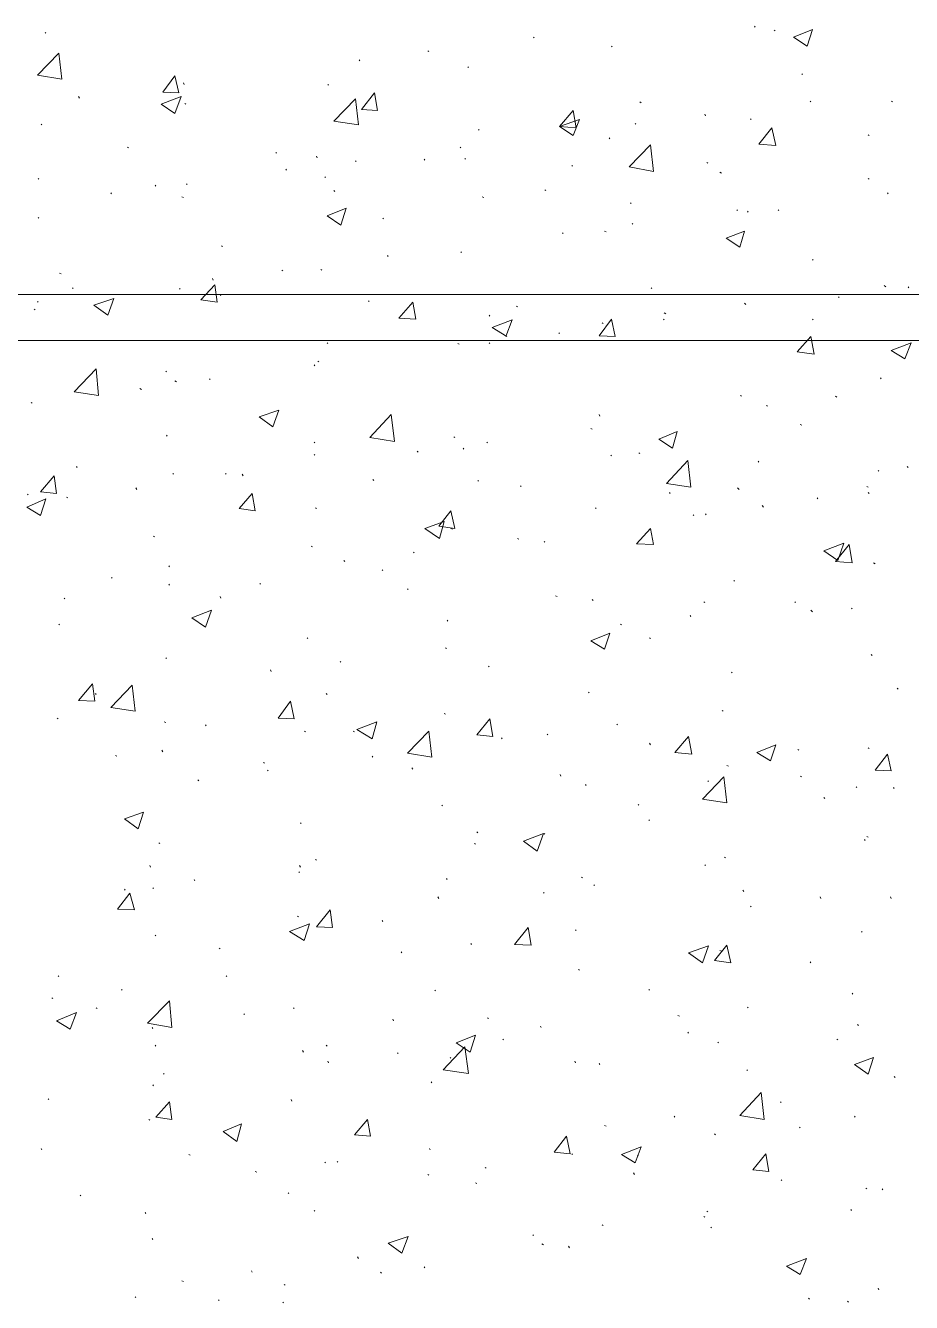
# Model space of a CAD drawing. Header units: millimetres. Extents: x 2928 to 3112, y 1220 to 1280.
# Drawn here: x 2976.909 to 2978.841, y 1245.648 to 1248.432 of the extents above; entities that cross this region are included whole.
import ezdxf

# ---------------------------------------------------------------- set-up
doc = ezdxf.new("R2010")
doc.units = ezdxf.units.MM

msp = doc.modelspace()

# ---------------------------------------------------------------- linework, layer by layer
at = {"color": 253, "linetype": 'Continuous', "lineweight": 5, "true_color": 0x9a9a9a}
for points in [[(2961.3116, 1241.9003), (2980.43854, 1241.9003), (2980.43854, 1247.74538), (2972.27343, 1247.74538), (2972.27343, 1256.61384), (2980.43854, 1256.61384), (2980.43854, 1261.45224), (2961.3116, 1261.45224), (2961.3116, 1249.1904)], [(2980.53854, 1247.84538), (2972.37343, 1247.84538), (2972.37343, 1256.51384), (2980.53854, 1256.51384)]]:
    msp.add_lwpolyline(points, dxfattribs=at)
at = {"color": 92, "linetype": 'Continuous', "lineweight": 13, "true_color": 0x00b800}
for points in [[(2976.95349, 1248.41539), (2976.95183, 1248.41706), (2976.95183, 1248.41706)], [(2978.50018, 1248.42872), (2978.49852, 1248.43039), (2978.49852, 1248.43039)], [(2978.54352, 1248.42039), (2978.54185, 1248.42206), (2978.54185, 1248.42206)], [(2978.58352, 1248.40706), (2978.62518, 1248.42372), (2978.62518, 1248.42372)], [(2978.61352, 1248.38706), (2978.62518, 1248.42372), (2978.62518, 1248.42372)], [(2978.01851, 1248.40539), (2978.01684, 1248.40706), (2978.01684, 1248.40706)], [(2978.18851, 1248.38539), (2978.18684, 1248.38706), (2978.18684, 1248.38706)], [(2978.58352, 1248.40706), (2978.61352, 1248.38706), (2978.61352, 1248.38706)], [(2976.93516, 1248.32372), (2976.98183, 1248.37206), (2976.98183, 1248.37206)], [(2976.98849, 1248.31539), (2976.98183, 1248.37206), (2976.98183, 1248.37206)], [(2977.6385, 1248.35539), (2977.63684, 1248.35706), (2977.63684, 1248.35706)], [(2977.7885, 1248.37539), (2977.78684, 1248.37706), (2977.78684, 1248.37706)], [(2977.87517, 1248.34039), (2977.87351, 1248.34206), (2977.87351, 1248.34206)], [(2978.60352, 1248.32539), (2978.60185, 1248.32706), (2978.60185, 1248.32706)], [(2976.93516, 1248.32372), (2976.98849, 1248.31539), (2976.98849, 1248.31539)], [(2977.2085, 1248.28705), (2977.23516, 1248.32206), (2977.23516, 1248.32206)], [(2977.2435, 1248.28539), (2977.23516, 1248.32206), (2977.23516, 1248.32206)], [(2977.25516, 1248.30372), (2977.2535, 1248.30706), (2977.2535, 1248.30706)], [(2977.57017, 1248.30206), (2977.5685, 1248.30372), (2977.5685, 1248.30372)], [(2977.02683, 1248.27372), (2977.02516, 1248.27705), (2977.02516, 1248.27705)], [(2977.20516, 1248.26039), (2977.2485, 1248.27705), (2977.2485, 1248.27705)], [(2977.2085, 1248.28705), (2977.2435, 1248.28539), (2977.2435, 1248.28539)], [(2977.23516, 1248.24039), (2977.2485, 1248.27705), (2977.2485, 1248.27705)], [(2977.58184, 1248.22372), (2977.6285, 1248.27205), (2977.6285, 1248.27205)], [(2977.63517, 1248.21539), (2977.6285, 1248.27205), (2977.6285, 1248.27205)], [(2977.64184, 1248.24872), (2977.67017, 1248.28539), (2977.67017, 1248.28539)], [(2977.67684, 1248.24705), (2977.67017, 1248.28539), (2977.67017, 1248.28539)], [(2977.20516, 1248.26039), (2977.23516, 1248.24039), (2977.23516, 1248.24039)], [(2977.2585, 1248.26039), (2977.25683, 1248.26205), (2977.25683, 1248.26205)], [(2977.64184, 1248.24872), (2977.67684, 1248.24705), (2977.67684, 1248.24705)], [(2978.07351, 1248.21205), (2978.10351, 1248.24705), (2978.10351, 1248.24705)], [(2978.11018, 1248.20872), (2978.10351, 1248.24705), (2978.10351, 1248.24705)], [(2978.25184, 1248.26372), (2978.24851, 1248.26539), (2978.24851, 1248.26539)], [(2978.62185, 1248.26539), (2978.62018, 1248.26705), (2978.62018, 1248.26705)], [(2978.80019, 1248.26539), (2978.79685, 1248.26705), (2978.79685, 1248.26705)], [(2976.94516, 1248.21539), (2976.94349, 1248.21705), (2976.94349, 1248.21705)], [(2977.58184, 1248.22372), (2977.63517, 1248.21539), (2977.63517, 1248.21539)], [(2978.07351, 1248.21205), (2978.11684, 1248.22705), (2978.11684, 1248.22705)], [(2978.10351, 1248.19205), (2978.11684, 1248.22705), (2978.11684, 1248.22705)], [(2978.24018, 1248.21705), (2978.23851, 1248.21872), (2978.23851, 1248.21872)], [(2978.39185, 1248.23539), (2978.39018, 1248.23872), (2978.39018, 1248.23872)], [(2978.49185, 1248.22705), (2978.49018, 1248.22872), (2978.49018, 1248.22872)], [(2977.89851, 1248.20372), (2977.89684, 1248.20539), (2977.89684, 1248.20539)], [(2978.07351, 1248.21205), (2978.11018, 1248.20872), (2978.11018, 1248.20872)], [(2978.07351, 1248.21205), (2978.10351, 1248.19205), (2978.10351, 1248.19205)], [(2978.50852, 1248.17372), (2978.53685, 1248.20872), (2978.53685, 1248.20872)], [(2978.54518, 1248.17039), (2978.53685, 1248.20872), (2978.53685, 1248.20872)], [(2978.74852, 1248.19205), (2978.74685, 1248.19372), (2978.74685, 1248.19372)], [(2977.1335, 1248.16539), (2977.13183, 1248.16705), (2977.13183, 1248.16705)], [(2977.85851, 1248.16539), (2977.85684, 1248.16705), (2977.85684, 1248.16705)], [(2978.18351, 1248.18539), (2978.18184, 1248.18705), (2978.18184, 1248.18705)], [(2978.22518, 1248.12372), (2978.27185, 1248.17205), (2978.27185, 1248.17205)], [(2978.27851, 1248.11372), (2978.27185, 1248.17205), (2978.27185, 1248.17205)], [(2978.50852, 1248.17372), (2978.54518, 1248.17039), (2978.54518, 1248.17039)], [(2977.45683, 1248.15372), (2977.45517, 1248.15539), (2977.45517, 1248.15539)], [(2977.54517, 1248.14372), (2977.5435, 1248.14705), (2977.5435, 1248.14705)], [(2977.63017, 1248.13539), (2977.6285, 1248.13705), (2977.6285, 1248.13705)], [(2977.78017, 1248.13872), (2977.7785, 1248.14039), (2977.7785, 1248.14039)], [(2977.86851, 1248.14039), (2977.86684, 1248.14205), (2977.86684, 1248.14205)], [(2978.39685, 1248.13205), (2978.39518, 1248.13372), (2978.39518, 1248.13372)], [(2977.4785, 1248.11705), (2977.47683, 1248.11872), (2977.47683, 1248.11872)], [(2978.10184, 1248.12539), (2978.10018, 1248.12705), (2978.10018, 1248.12705)], [(2978.22518, 1248.12372), (2978.27851, 1248.11372), (2978.27851, 1248.11372)], [(2978.42685, 1248.11039), (2978.42351, 1248.11205), (2978.42351, 1248.11205)], [(2976.93849, 1248.09705), (2976.93683, 1248.09872), (2976.93683, 1248.09872)], [(2977.1935, 1248.08205), (2977.19183, 1248.08372), (2977.19183, 1248.08372)], [(2977.26183, 1248.08539), (2977.26016, 1248.08705), (2977.26016, 1248.08705)], [(2977.5635, 1248.10039), (2977.56184, 1248.10205), (2977.56184, 1248.10205)], [(2978.74852, 1248.09705), (2978.74685, 1248.09872), (2978.74685, 1248.09872)], [(2977.09683, 1248.06539), (2977.09516, 1248.06705), (2977.09516, 1248.06705)], [(2977.2535, 1248.05705), (2977.25016, 1248.05872), (2977.25016, 1248.05872)], [(2977.5835, 1248.07039), (2977.58184, 1248.07205), (2977.58184, 1248.07205)], [(2977.90851, 1248.05705), (2977.90517, 1248.05872), (2977.90517, 1248.05872)], [(2978.04351, 1248.07205), (2978.04184, 1248.07372), (2978.04184, 1248.07372)], [(2978.79019, 1248.06539), (2978.78852, 1248.06705), (2978.78852, 1248.06705)], [(2977.56684, 1248.01705), (2977.6085, 1248.03372), (2977.6085, 1248.03372)], [(2977.59684, 1247.99705), (2977.6085, 1248.03372), (2977.6085, 1248.03372)], [(2978.23018, 1248.04372), (2978.22851, 1248.04538), (2978.22851, 1248.04538)], [(2978.46185, 1248.02872), (2978.46018, 1248.03038), (2978.46018, 1248.03038)], [(2978.48518, 1248.02538), (2978.48351, 1248.02705), (2978.48351, 1248.02705)], [(2978.55185, 1248.02872), (2978.55018, 1248.03038), (2978.55018, 1248.03038)], [(2976.93849, 1248.01205), (2976.93683, 1248.01372), (2976.93683, 1248.01372)], [(2977.56684, 1248.01705), (2977.59684, 1247.99705), (2977.59684, 1247.99705)], [(2977.69017, 1248.01038), (2977.6885, 1248.01205), (2977.6885, 1248.01205)], [(2978.23351, 1247.99872), (2978.23184, 1248.00038), (2978.23184, 1248.00038)], [(2978.08184, 1247.97872), (2978.08018, 1247.98038), (2978.08018, 1247.98038)], [(2978.17518, 1247.98205), (2978.17184, 1247.98372), (2978.17184, 1247.98372)], [(2978.43685, 1247.96872), (2978.47685, 1247.98372), (2978.47685, 1247.98372)], [(2978.43685, 1247.96872), (2978.46685, 1247.94872), (2978.46685, 1247.94872)], [(2978.46685, 1247.94872), (2978.47685, 1247.98372), (2978.47685, 1247.98372)], [(2977.3385, 1247.95038), (2977.33683, 1247.95205), (2977.33683, 1247.95205)], [(2977.86017, 1247.93705), (2977.85851, 1247.93872), (2977.85851, 1247.93872)], [(2977.70017, 1247.92872), (2977.6985, 1247.93038), (2977.6985, 1247.93038)], [(2978.62685, 1247.92038), (2978.62518, 1247.92205), (2978.62518, 1247.92205)], [(2976.98683, 1247.89038), (2976.98349, 1247.89205), (2976.98349, 1247.89205)], [(2977.47017, 1247.89705), (2977.4685, 1247.89872), (2977.4685, 1247.89872)], [(2977.55517, 1247.89872), (2977.5535, 1247.90038), (2977.5535, 1247.90038)], [(2977.01349, 1247.85872), (2977.01183, 1247.86038), (2977.01183, 1247.86038)], [(2977.24683, 1247.85705), (2977.24516, 1247.85872), (2977.24516, 1247.85872)], [(2977.29183, 1247.83372), (2977.32183, 1247.86705), (2977.32183, 1247.86705)], [(2977.3185, 1247.87705), (2977.31683, 1247.88038), (2977.31683, 1247.88038)], [(2977.32683, 1247.82871), (2977.32183, 1247.86705), (2977.32183, 1247.86705)], [(2978.27518, 1247.85872), (2978.27351, 1247.86038), (2978.27351, 1247.86038)], [(2978.78519, 1247.86205), (2978.78185, 1247.86538), (2978.78185, 1247.86538)], [(2978.83519, 1247.86038), (2978.83352, 1247.86205), (2978.83352, 1247.86205)], [(2976.93683, 1247.82871), (2976.93516, 1247.83038), (2976.93516, 1247.83038)], [(2977.05849, 1247.82205), (2977.10183, 1247.83705), (2977.10183, 1247.83705)], [(2977.08849, 1247.80038), (2977.10183, 1247.83705), (2977.10183, 1247.83705)], [(2977.29183, 1247.83372), (2977.32683, 1247.82871), (2977.32683, 1247.82871)], [(2977.33517, 1247.84372), (2977.3335, 1247.84538), (2977.3335, 1247.84538)], [(2977.6585, 1247.83038), (2977.65684, 1247.83205), (2977.65684, 1247.83205)], [(2977.7235, 1247.79371), (2977.7535, 1247.82871), (2977.7535, 1247.82871)], [(2977.76017, 1247.79205), (2977.7535, 1247.82871), (2977.7535, 1247.82871)], [(2978.48018, 1247.82371), (2978.47685, 1247.82705), (2978.47685, 1247.82705)], [(2978.68352, 1247.83872), (2978.68185, 1247.84038), (2978.68185, 1247.84038)], [(2976.93016, 1247.81205), (2976.92849, 1247.81371), (2976.92849, 1247.81371)], [(2977.05849, 1247.82205), (2977.08849, 1247.80038), (2977.08849, 1247.80038)], [(2977.92184, 1247.79871), (2977.92017, 1247.80038), (2977.92017, 1247.80038)], [(2977.98184, 1247.81871), (2977.98017, 1247.82038), (2977.98017, 1247.82038)], [(2978.30518, 1247.80371), (2978.30185, 1247.80538), (2978.30185, 1247.80538)], [(2977.7235, 1247.79371), (2977.76017, 1247.79205), (2977.76017, 1247.79205)], [(2977.92684, 1247.77371), (2977.97017, 1247.79038), (2977.97017, 1247.79038)], [(2977.92684, 1247.77371), (2977.95851, 1247.75371), (2977.95851, 1247.75371)], [(2977.95684, 1247.75371), (2977.97017, 1247.79038), (2977.97017, 1247.79038)], [(2978.16018, 1247.75538), (2978.18684, 1247.79205), (2978.18684, 1247.79205)], [(2978.16851, 1247.78205), (2978.16684, 1247.78371), (2978.16684, 1247.78371)], [(2978.19518, 1247.75371), (2978.18684, 1247.79205), (2978.18684, 1247.79205)], [(2978.30185, 1247.79038), (2978.30018, 1247.79205), (2978.30018, 1247.79205)], [(2978.62685, 1247.79038), (2978.62518, 1247.79205), (2978.62518, 1247.79205)], [(2978.07351, 1247.76038), (2978.07184, 1247.76205), (2978.07184, 1247.76205)], [(2978.16018, 1247.75538), (2978.19518, 1247.75371), (2978.19518, 1247.75371)], [(2978.59185, 1247.72038), (2978.62185, 1247.75371), (2978.62185, 1247.75371)], [(2978.62852, 1247.71538), (2978.62185, 1247.75371), (2978.62185, 1247.75371)], [(2977.5685, 1247.73871), (2977.56684, 1247.74038), (2977.56684, 1247.74038)], [(2977.85517, 1247.73705), (2977.85184, 1247.73871), (2977.85184, 1247.73871)], [(2977.92184, 1247.73871), (2977.92017, 1247.74038), (2977.92017, 1247.74038)], [(2978.59185, 1247.72038), (2978.62852, 1247.71538), (2978.62852, 1247.71538)], [(2978.79685, 1247.72371), (2978.84019, 1247.74038), (2978.84019, 1247.74038)], [(2978.79685, 1247.72371), (2978.82685, 1247.70538), (2978.82685, 1247.70538)], [(2978.82685, 1247.70538), (2978.84019, 1247.74038), (2978.84019, 1247.74038)], [(2977.54017, 1247.69038), (2977.5385, 1247.69205), (2977.5385, 1247.69205)], [(2977.5485, 1247.69871), (2977.54683, 1247.70038), (2977.54683, 1247.70038)], [(2977.01516, 1247.63371), (2977.06349, 1247.68371), (2977.06349, 1247.68371)], [(2977.06849, 1247.62538), (2977.06349, 1247.68371), (2977.06349, 1247.68371)], [(2977.21683, 1247.67705), (2977.21516, 1247.67871), (2977.21516, 1247.67871)], [(2977.31183, 1247.66038), (2977.31016, 1247.66205), (2977.31016, 1247.66205)], [(2978.77519, 1247.66205), (2978.77352, 1247.66371), (2978.77352, 1247.66371)], [(2977.01516, 1247.63371), (2977.06849, 1247.62538), (2977.06849, 1247.62538)], [(2977.16183, 1247.63871), (2977.1585, 1247.64038), (2977.1585, 1247.64038)], [(2977.2385, 1247.65538), (2977.23516, 1247.65705), (2977.23516, 1247.65705)], [(2976.92349, 1247.60871), (2976.92183, 1247.61038), (2976.92183, 1247.61038)], [(2978.47018, 1247.62371), (2978.46851, 1247.62538), (2978.46851, 1247.62538)], [(2978.52685, 1247.60205), (2978.52518, 1247.60371), (2978.52518, 1247.60371)], [(2978.67852, 1247.62205), (2978.67518, 1247.62371), (2978.67518, 1247.62371)], [(2977.4185, 1247.57871), (2977.46183, 1247.59371), (2977.46183, 1247.59371)], [(2977.4185, 1247.57871), (2977.4485, 1247.55704), (2977.4485, 1247.55704)], [(2977.4485, 1247.55704), (2977.46183, 1247.59371), (2977.46183, 1247.59371)], [(2977.66017, 1247.53371), (2977.70684, 1247.58371), (2977.70684, 1247.58371)], [(2977.7135, 1247.52538), (2977.70684, 1247.58371), (2977.70684, 1247.58371)], [(2978.16184, 1247.58038), (2978.16018, 1247.58371), (2978.16018, 1247.58371)], [(2978.14518, 1247.55204), (2978.14184, 1247.55371), (2978.14184, 1247.55371)], [(2978.60185, 1247.56038), (2978.59852, 1247.56204), (2978.59852, 1247.56204)], [(2977.2185, 1247.53704), (2977.21683, 1247.53871), (2977.21683, 1247.53871)], [(2977.54017, 1247.52204), (2977.5385, 1247.52371), (2977.5385, 1247.52371)], [(2977.66017, 1247.53371), (2977.7135, 1247.52538), (2977.7135, 1247.52538)], [(2977.84517, 1247.53371), (2977.84351, 1247.53538), (2977.84351, 1247.53538)], [(2977.91684, 1247.52204), (2977.91517, 1247.52371), (2977.91517, 1247.52371)], [(2978.29018, 1247.53038), (2978.33018, 1247.54704), (2978.33018, 1247.54704)], [(2978.29018, 1247.53038), (2978.32018, 1247.51038), (2978.32018, 1247.51038)], [(2978.32018, 1247.51038), (2978.33018, 1247.54704), (2978.33018, 1247.54704)], [(2977.54017, 1247.49538), (2977.5385, 1247.49704), (2977.5385, 1247.49704)], [(2977.76517, 1247.50204), (2977.7635, 1247.50371), (2977.7635, 1247.50371)], [(2977.86517, 1247.50871), (2977.86351, 1247.51038), (2977.86351, 1247.51038)], [(2978.18684, 1247.49371), (2978.18518, 1247.49538), (2978.18518, 1247.49538)], [(2978.24851, 1247.49871), (2978.24684, 1247.50038), (2978.24684, 1247.50038)], [(2977.02183, 1247.46871), (2977.02016, 1247.47038), (2977.02016, 1247.47038)], [(2978.30685, 1247.43371), (2978.35351, 1247.48371), (2978.35351, 1247.48371)], [(2978.36018, 1247.42538), (2978.35351, 1247.48371), (2978.35351, 1247.48371)], [(2978.50852, 1247.48038), (2978.50685, 1247.48204), (2978.50685, 1247.48204)], [(2978.83352, 1247.46871), (2978.83185, 1247.47038), (2978.83185, 1247.47038)], [(2976.94183, 1247.41538), (2976.97183, 1247.45038), (2976.97183, 1247.45038)], [(2976.97683, 1247.41204), (2976.97183, 1247.45038), (2976.97183, 1247.45038)], [(2977.23183, 1247.45371), (2977.23016, 1247.45538), (2977.23016, 1247.45538)], [(2977.34683, 1247.45371), (2977.34517, 1247.45538), (2977.34517, 1247.45538)], [(2977.3835, 1247.45038), (2977.38183, 1247.45371), (2977.38183, 1247.45371)], [(2977.6685, 1247.44038), (2977.66684, 1247.44204), (2977.66684, 1247.44204)], [(2977.89684, 1247.43871), (2977.89517, 1247.44038), (2977.89517, 1247.44038)], [(2978.77019, 1247.46038), (2978.76852, 1247.46204), (2978.76852, 1247.46204)], [(2976.91516, 1247.40871), (2976.91349, 1247.41038), (2976.91349, 1247.41038)], [(2976.94183, 1247.41538), (2976.97683, 1247.41204), (2976.97683, 1247.41204)], [(2977.15183, 1247.42038), (2977.15016, 1247.42371), (2977.15016, 1247.42371)], [(2977.37517, 1247.37871), (2977.4035, 1247.41204), (2977.4035, 1247.41204)], [(2977.41017, 1247.37371), (2977.4035, 1247.41204), (2977.4035, 1247.41204)], [(2977.99017, 1247.42704), (2977.98851, 1247.42871), (2977.98851, 1247.42871)], [(2978.30685, 1247.43371), (2978.36018, 1247.42538), (2978.36018, 1247.42538)], [(2978.31518, 1247.41204), (2978.31351, 1247.41371), (2978.31351, 1247.41371)], [(2978.46518, 1247.42038), (2978.46185, 1247.42371), (2978.46185, 1247.42371)], [(2978.74685, 1247.42538), (2978.74352, 1247.42704), (2978.74352, 1247.42704)], [(2978.74852, 1247.41204), (2978.74685, 1247.41371), (2978.74685, 1247.41371)], [(2976.91183, 1247.38204), (2976.95349, 1247.40038), (2976.95349, 1247.40038)], [(2976.91183, 1247.38204), (2976.94183, 1247.36371), (2976.94183, 1247.36371)], [(2976.94183, 1247.36371), (2976.95349, 1247.40038), (2976.95349, 1247.40038)], [(2977.00183, 1247.40204), (2976.99849, 1247.40371), (2976.99849, 1247.40371)], [(2977.5435, 1247.37871), (2977.54183, 1247.38038), (2977.54183, 1247.38038)], [(2978.15351, 1247.37871), (2978.15184, 1247.38038), (2978.15184, 1247.38038)], [(2978.51852, 1247.38204), (2978.51518, 1247.38538), (2978.51518, 1247.38538)], [(2978.63685, 1247.40038), (2978.63518, 1247.40204), (2978.63518, 1247.40204)], [(2977.37517, 1247.37871), (2977.41017, 1247.37371), (2977.41017, 1247.37371)], [(2977.81017, 1247.34037), (2977.83684, 1247.37371), (2977.83684, 1247.37371)], [(2977.84517, 1247.33537), (2977.83684, 1247.37371), (2977.83684, 1247.37371)], [(2978.36685, 1247.36371), (2978.36518, 1247.36538), (2978.36518, 1247.36538)], [(2978.39351, 1247.36538), (2978.39185, 1247.36704), (2978.39185, 1247.36704)], [(2977.78017, 1247.33537), (2977.82184, 1247.35037), (2977.82184, 1247.35037)], [(2977.78017, 1247.33537), (2977.81184, 1247.31371), (2977.81184, 1247.31371)], [(2977.81017, 1247.34037), (2977.84517, 1247.33537), (2977.84517, 1247.33537)], [(2977.81184, 1247.31371), (2977.82184, 1247.35037), (2977.82184, 1247.35037)], [(2977.84017, 1247.33371), (2977.83684, 1247.33537), (2977.83684, 1247.33537)], [(2978.24184, 1247.30204), (2978.27185, 1247.33537), (2978.27185, 1247.33537)], [(2978.27851, 1247.30037), (2978.27185, 1247.33537), (2978.27185, 1247.33537)], [(2977.19016, 1247.31704), (2977.1885, 1247.31871), (2977.1885, 1247.31871)], [(2977.53517, 1247.29537), (2977.53183, 1247.29704), (2977.53183, 1247.29704)], [(2977.98517, 1247.31204), (2977.98184, 1247.31371), (2977.98184, 1247.31371)], [(2978.04184, 1247.30537), (2978.04018, 1247.30704), (2978.04018, 1247.30704)], [(2978.24184, 1247.30204), (2978.27851, 1247.30037), (2978.27851, 1247.30037)], [(2978.65018, 1247.28704), (2978.69352, 1247.30371), (2978.69352, 1247.30371)], [(2978.67518, 1247.26371), (2978.70518, 1247.30037), (2978.70518, 1247.30037)], [(2978.68018, 1247.26537), (2978.69352, 1247.30371), (2978.69352, 1247.30371)], [(2978.71185, 1247.26037), (2978.70518, 1247.30037), (2978.70518, 1247.30037)], [(2977.75684, 1247.28204), (2977.75517, 1247.28371), (2977.75517, 1247.28371)], [(2978.65018, 1247.28704), (2978.68018, 1247.26537), (2978.68018, 1247.26537)], [(2977.2235, 1247.25204), (2977.22183, 1247.25371), (2977.22183, 1247.25371)], [(2977.60517, 1247.26371), (2977.6035, 1247.26537), (2977.6035, 1247.26537)], [(2977.6885, 1247.24371), (2977.68684, 1247.24537), (2977.68684, 1247.24537)], [(2978.67518, 1247.26371), (2978.71185, 1247.26037), (2978.71185, 1247.26037)], [(2978.76185, 1247.25871), (2978.75852, 1247.26037), (2978.75852, 1247.26037)], [(2977.0985, 1247.22704), (2977.09683, 1247.22871), (2977.09683, 1247.22871)], [(2977.2235, 1247.21204), (2977.22183, 1247.21371), (2977.22183, 1247.21371)], [(2977.42183, 1247.21371), (2977.42017, 1247.21537), (2977.42017, 1247.21537)], [(2978.45518, 1247.22037), (2978.45351, 1247.22204), (2978.45351, 1247.22204)], [(2977.33517, 1247.18371), (2977.3335, 1247.18704), (2977.3335, 1247.18704)], [(2977.7435, 1247.20204), (2977.74184, 1247.20371), (2977.74184, 1247.20371)], [(2978.06851, 1247.18704), (2978.06518, 1247.18871), (2978.06518, 1247.18871)], [(2976.99516, 1247.18204), (2976.99349, 1247.18371), (2976.99349, 1247.18371)], [(2978.14684, 1247.17871), (2978.14518, 1247.18037), (2978.14518, 1247.18037)], [(2978.39018, 1247.17371), (2978.38851, 1247.17537), (2978.38851, 1247.17537)], [(2978.58852, 1247.17371), (2978.58685, 1247.17537), (2978.58685, 1247.17537)], [(2978.71185, 1247.16037), (2978.71018, 1247.16204), (2978.71018, 1247.16204)], [(2977.27183, 1247.14037), (2977.31516, 1247.15704), (2977.31516, 1247.15704)], [(2977.27183, 1247.14037), (2977.30183, 1247.12037), (2977.30183, 1247.12037)], [(2977.30183, 1247.12037), (2977.31516, 1247.15704), (2977.31516, 1247.15704)], [(2977.83017, 1247.13371), (2977.82851, 1247.13537), (2977.82851, 1247.13537)], [(2978.36018, 1247.14371), (2978.35851, 1247.14537), (2978.35851, 1247.14537)], [(2978.62518, 1247.15371), (2978.62185, 1247.15704), (2978.62185, 1247.15704)], [(2976.98349, 1247.12537), (2976.98183, 1247.12704), (2976.98183, 1247.12704)], [(2978.14184, 1247.09037), (2978.18351, 1247.10704), (2978.18351, 1247.10704)], [(2978.17184, 1247.07204), (2978.18351, 1247.10704), (2978.18351, 1247.10704)], [(2978.20851, 1247.12537), (2978.20684, 1247.12704), (2978.20684, 1247.12704)], [(2977.52517, 1247.09537), (2977.5235, 1247.09704), (2977.5235, 1247.09704)], [(2977.82684, 1247.0737), (2977.82517, 1247.07537), (2977.82517, 1247.07537)], [(2978.14184, 1247.09037), (2978.17184, 1247.07204), (2978.17184, 1247.07204)], [(2978.27185, 1247.09537), (2978.27018, 1247.09704), (2978.27018, 1247.09704)], [(2977.21683, 1247.05204), (2977.21516, 1247.0537), (2977.21516, 1247.0537)], [(2978.75519, 1247.0587), (2978.75352, 1247.06037), (2978.75352, 1247.06037)], [(2977.44517, 1247.0237), (2977.4435, 1247.02704), (2977.4435, 1247.02704)], [(2977.59684, 1247.0437), (2977.59517, 1247.04537), (2977.59517, 1247.04537)], [(2977.92017, 1247.0337), (2977.91851, 1247.03537), (2977.91851, 1247.03537)], [(2978.45018, 1247.02037), (2978.44851, 1247.02204), (2978.44851, 1247.02204)], [(2977.02516, 1246.96037), (2977.05516, 1246.99704), (2977.05516, 1246.99704)], [(2977.06016, 1246.9587), (2977.05516, 1246.99704), (2977.05516, 1246.99704)], [(2977.09516, 1246.94537), (2977.14183, 1246.9937), (2977.14183, 1246.9937)], [(2977.1485, 1246.93704), (2977.14183, 1246.9937), (2977.14183, 1246.9937)], [(2977.06349, 1246.9737), (2977.06183, 1246.97537), (2977.06183, 1246.97537)], [(2977.56684, 1246.9737), (2977.56517, 1246.97537), (2977.56517, 1246.97537)], [(2978.13851, 1246.97704), (2978.13684, 1246.9787), (2978.13684, 1246.9787)], [(2978.81185, 1246.98537), (2978.81019, 1246.98704), (2978.81019, 1246.98704)], [(2977.02516, 1246.96037), (2977.06016, 1246.9587), (2977.06016, 1246.9587)], [(2977.09516, 1246.94537), (2977.1485, 1246.93704), (2977.1485, 1246.93704)], [(2977.46017, 1246.92204), (2977.48683, 1246.9587), (2977.48683, 1246.9587)], [(2977.49517, 1246.92037), (2977.48683, 1246.9587), (2977.48683, 1246.9587)], [(2978.43018, 1246.93704), (2978.42851, 1246.9387), (2978.42851, 1246.9387)], [(2976.98016, 1246.92037), (2976.97849, 1246.92204), (2976.97849, 1246.92204)], [(2977.21516, 1246.91204), (2977.21183, 1246.9137), (2977.21183, 1246.9137)], [(2977.3035, 1246.90537), (2977.30183, 1246.90704), (2977.30183, 1246.90704)], [(2977.46017, 1246.92204), (2977.49517, 1246.92037), (2977.49517, 1246.92037)], [(2977.63184, 1246.89704), (2977.67517, 1246.9137), (2977.67517, 1246.9137)], [(2977.66517, 1246.87703), (2977.67517, 1246.9137), (2977.67517, 1246.9137)], [(2977.82517, 1246.93037), (2977.82184, 1246.93204), (2977.82184, 1246.93204)], [(2977.89351, 1246.88537), (2977.92184, 1246.92037), (2977.92184, 1246.92037)], [(2977.92851, 1246.88203), (2977.92184, 1246.92037), (2977.92184, 1246.92037)], [(2978.20018, 1246.90704), (2978.19851, 1246.9087), (2978.19851, 1246.9087)], [(2977.52017, 1246.89203), (2977.51683, 1246.8937), (2977.51683, 1246.8937)], [(2977.62684, 1246.89203), (2977.6235, 1246.8937), (2977.6235, 1246.8937)], [(2977.63184, 1246.89704), (2977.66517, 1246.87703), (2977.66517, 1246.87703)], [(2977.74184, 1246.84537), (2977.7885, 1246.8937), (2977.7885, 1246.8937)], [(2977.79517, 1246.83703), (2977.7885, 1246.8937), (2977.7885, 1246.8937)], [(2977.89351, 1246.88537), (2977.92851, 1246.88203), (2977.92851, 1246.88203)], [(2978.04851, 1246.88537), (2978.04684, 1246.88703), (2978.04684, 1246.88703)], [(2978.32518, 1246.84703), (2978.35518, 1246.88203), (2978.35518, 1246.88203)], [(2978.36185, 1246.8437), (2978.35518, 1246.88203), (2978.35518, 1246.88203)], [(2977.2085, 1246.8487), (2977.20683, 1246.85203), (2977.20683, 1246.85203)], [(2977.94851, 1246.87703), (2977.94684, 1246.8787), (2977.94684, 1246.8787)], [(2978.27185, 1246.8637), (2978.27018, 1246.86703), (2978.27018, 1246.86703)], [(2978.50352, 1246.84703), (2978.54518, 1246.8637), (2978.54518, 1246.8637)], [(2978.53352, 1246.8287), (2978.54518, 1246.8637), (2978.54518, 1246.8637)], [(2978.59518, 1246.85203), (2978.59352, 1246.8537), (2978.59352, 1246.8537)], [(2978.74852, 1246.85537), (2978.74685, 1246.85703), (2978.74685, 1246.85703)], [(2977.1085, 1246.8387), (2977.10516, 1246.84037), (2977.10516, 1246.84037)], [(2977.43017, 1246.8237), (2977.4285, 1246.82537), (2977.4285, 1246.82537)], [(2977.66684, 1246.83703), (2977.66517, 1246.8387), (2977.66517, 1246.8387)], [(2977.74184, 1246.84537), (2977.79517, 1246.83703), (2977.79517, 1246.83703)], [(2978.32518, 1246.84703), (2978.36185, 1246.8437), (2978.36185, 1246.8437)], [(2978.50352, 1246.84703), (2978.53352, 1246.8287), (2978.53352, 1246.8287)], [(2978.76185, 1246.8087), (2978.78852, 1246.8437), (2978.78852, 1246.8437)], [(2978.79685, 1246.80703), (2978.78852, 1246.8437), (2978.78852, 1246.8437)], [(2977.4385, 1246.80703), (2977.43683, 1246.8087), (2977.43683, 1246.8087)], [(2977.7535, 1246.81037), (2977.75184, 1246.8137), (2977.75184, 1246.8137)], [(2978.07684, 1246.79537), (2978.07518, 1246.7987), (2978.07518, 1246.7987)], [(2978.44185, 1246.81703), (2978.43851, 1246.8187), (2978.43851, 1246.8187)], [(2978.76185, 1246.8087), (2978.79685, 1246.80703), (2978.79685, 1246.80703)], [(2977.28683, 1246.78537), (2977.28516, 1246.78703), (2977.28516, 1246.78703)], [(2978.13184, 1246.77537), (2978.13018, 1246.77703), (2978.13018, 1246.77703)], [(2978.38518, 1246.74537), (2978.43185, 1246.7937), (2978.43185, 1246.7937)], [(2978.39851, 1246.7837), (2978.39685, 1246.78537), (2978.39685, 1246.78537)], [(2978.43851, 1246.73703), (2978.43185, 1246.7937), (2978.43185, 1246.7937)], [(2978.60185, 1246.7937), (2978.59852, 1246.79537), (2978.59852, 1246.79537)], [(2978.72185, 1246.77037), (2978.72018, 1246.77203), (2978.72018, 1246.77203)], [(2978.80352, 1246.7687), (2978.80185, 1246.77037), (2978.80185, 1246.77037)], [(2978.38518, 1246.74537), (2978.43851, 1246.73703), (2978.43851, 1246.73703)], [(2978.65185, 1246.74703), (2978.65018, 1246.7487), (2978.65018, 1246.7487)], [(2977.12516, 1246.70203), (2977.16683, 1246.71703), (2977.16683, 1246.71703)], [(2977.15516, 1246.68037), (2977.16683, 1246.71703), (2977.16683, 1246.71703)], [(2977.81851, 1246.73037), (2977.81684, 1246.73203), (2977.81684, 1246.73203)], [(2978.24684, 1246.73203), (2978.24518, 1246.7337), (2978.24518, 1246.7337)], [(2977.12516, 1246.70203), (2977.15516, 1246.68037), (2977.15516, 1246.68037)], [(2977.51017, 1246.69203), (2977.5085, 1246.6937), (2977.5085, 1246.6937)], [(2978.27018, 1246.6987), (2978.26851, 1246.70037), (2978.26851, 1246.70037)], [(2977.89517, 1246.67203), (2977.89351, 1246.6737), (2977.89351, 1246.6737)], [(2977.99517, 1246.6537), (2978.03851, 1246.67037), (2978.03851, 1246.67037)], [(2978.02517, 1246.63203), (2978.03851, 1246.67037), (2978.03851, 1246.67037)], [(2978.04184, 1246.6687), (2978.04018, 1246.67037), (2978.04018, 1246.67037)], [(2978.74019, 1246.65536), (2978.73852, 1246.65703), (2978.73852, 1246.65703)], [(2978.74685, 1246.66203), (2978.74352, 1246.6637), (2978.74352, 1246.6637)], [(2977.20183, 1246.6487), (2977.20016, 1246.65036), (2977.20016, 1246.65036)], [(2977.89017, 1246.64703), (2977.88851, 1246.6487), (2977.88851, 1246.6487)], [(2977.99517, 1246.6537), (2978.02517, 1246.63203), (2978.02517, 1246.63203)], [(2977.5435, 1246.61203), (2977.54183, 1246.6137), (2977.54183, 1246.6137)], [(2978.39185, 1246.60036), (2978.39018, 1246.60203), (2978.39018, 1246.60203)], [(2978.43518, 1246.61703), (2978.43351, 1246.6187), (2978.43351, 1246.6187)], [(2977.18183, 1246.59703), (2977.18016, 1246.60036), (2977.18016, 1246.60036)], [(2977.50683, 1246.58536), (2977.50517, 1246.58703), (2977.50517, 1246.58703)], [(2977.5085, 1246.59703), (2977.50683, 1246.60036), (2977.50683, 1246.60036)], [(2978.12351, 1246.5737), (2978.12184, 1246.57536), (2978.12184, 1246.57536)], [(2977.12683, 1246.54703), (2977.12516, 1246.5487), (2977.12516, 1246.5487)], [(2977.1885, 1246.55036), (2977.18683, 1246.55203), (2977.18683, 1246.55203)], [(2977.2785, 1246.56703), (2977.27683, 1246.57036), (2977.27683, 1246.57036)], [(2977.82851, 1246.57036), (2977.82684, 1246.57203), (2977.82684, 1246.57203)], [(2978.15018, 1246.55703), (2978.14851, 1246.5587), (2978.14851, 1246.5587)], [(2978.47518, 1246.5437), (2978.47351, 1246.54703), (2978.47351, 1246.54703)], [(2977.11016, 1246.50536), (2977.13683, 1246.54036), (2977.13683, 1246.54036)], [(2977.14683, 1246.5037), (2977.13683, 1246.54036), (2977.13683, 1246.54036)], [(2977.81017, 1246.5287), (2977.80851, 1246.53203), (2977.80851, 1246.53203)], [(2978.04018, 1246.54036), (2978.03851, 1246.54203), (2978.03851, 1246.54203)], [(2978.64352, 1246.5287), (2978.64185, 1246.53203), (2978.64185, 1246.53203)], [(2978.79685, 1246.5287), (2978.79519, 1246.53203), (2978.79519, 1246.53203)], [(2977.11016, 1246.50536), (2977.14683, 1246.5037), (2977.14683, 1246.5037)], [(2977.50517, 1246.4887), (2977.50183, 1246.49036), (2977.50183, 1246.49036)], [(2977.5435, 1246.46703), (2977.5735, 1246.5037), (2977.5735, 1246.5037)], [(2977.5785, 1246.46536), (2977.5735, 1246.5037), (2977.5735, 1246.5037)], [(2978.49185, 1246.51036), (2978.49018, 1246.51203), (2978.49018, 1246.51203)], [(2977.48517, 1246.45703), (2977.5285, 1246.4737), (2977.5285, 1246.4737)], [(2977.51683, 1246.43703), (2977.5285, 1246.4737), (2977.5285, 1246.4737)], [(2977.5435, 1246.46703), (2977.5785, 1246.46536), (2977.5785, 1246.46536)], [(2977.6885, 1246.4787), (2977.68684, 1246.48036), (2977.68684, 1246.48036)], [(2977.97517, 1246.42869), (2978.00517, 1246.46536), (2978.00517, 1246.46536)], [(2978.01184, 1246.42703), (2978.00517, 1246.46536), (2978.00517, 1246.46536)], [(2977.1935, 1246.44703), (2977.19183, 1246.4487), (2977.19183, 1246.4487)], [(2977.48517, 1246.45703), (2977.51683, 1246.43703), (2977.51683, 1246.43703)], [(2978.11018, 1246.4587), (2978.10851, 1246.46036), (2978.10851, 1246.46036)], [(2978.73352, 1246.45536), (2978.73185, 1246.45703), (2978.73185, 1246.45703)], [(2977.3335, 1246.41869), (2977.33183, 1246.42036), (2977.33183, 1246.42036)], [(2977.73017, 1246.41036), (2977.7285, 1246.41203), (2977.7285, 1246.41203)], [(2977.88184, 1246.42869), (2977.88017, 1246.43036), (2977.88017, 1246.43036)], [(2977.97517, 1246.42869), (2978.01184, 1246.42703), (2978.01184, 1246.42703)], [(2978.35518, 1246.41036), (2978.39851, 1246.42536), (2978.39851, 1246.42536)], [(2978.35518, 1246.41036), (2978.38518, 1246.38869), (2978.38518, 1246.38869)], [(2978.38518, 1246.38869), (2978.39851, 1246.42536), (2978.39851, 1246.42536)], [(2978.41185, 1246.39369), (2978.43851, 1246.42703), (2978.43851, 1246.42703)], [(2978.42685, 1246.41369), (2978.42351, 1246.41536), (2978.42351, 1246.41536)], [(2978.44685, 1246.38869), (2978.43851, 1246.42703), (2978.43851, 1246.42703)], [(2978.41185, 1246.39369), (2978.44685, 1246.38869), (2978.44685, 1246.38869)], [(2978.62185, 1246.38869), (2978.62018, 1246.39036), (2978.62018, 1246.39036)], [(2976.98183, 1246.35869), (2976.98016, 1246.36036), (2976.98016, 1246.36036)], [(2977.3485, 1246.35869), (2977.34683, 1246.36036), (2977.34683, 1246.36036)], [(2978.11684, 1246.37203), (2978.11518, 1246.37369), (2978.11518, 1246.37369)], [(2977.12016, 1246.32869), (2977.1185, 1246.33036), (2977.1185, 1246.33036)], [(2977.80351, 1246.32703), (2977.80184, 1246.32869), (2977.80184, 1246.32869)], [(2978.27018, 1246.32869), (2978.26851, 1246.33036), (2978.26851, 1246.33036)], [(2976.96849, 1246.31036), (2976.96683, 1246.31203), (2976.96683, 1246.31203)], [(2977.17516, 1246.25703), (2977.2235, 1246.30536), (2977.2235, 1246.30536)], [(2977.2285, 1246.24703), (2977.2235, 1246.30536), (2977.2235, 1246.30536)], [(2978.71352, 1246.32036), (2978.71185, 1246.32203), (2978.71185, 1246.32203)], [(2976.97683, 1246.26203), (2977.02016, 1246.28036), (2977.02016, 1246.28036)], [(2977.00683, 1246.24369), (2977.02016, 1246.28036), (2977.02016, 1246.28036)], [(2977.06516, 1246.28869), (2977.06349, 1246.29036), (2977.06349, 1246.29036)], [(2977.38683, 1246.27536), (2977.38517, 1246.27703), (2977.38517, 1246.27703)], [(2977.49517, 1246.28869), (2977.4935, 1246.29036), (2977.4935, 1246.29036)], [(2977.91851, 1246.26703), (2977.91684, 1246.26869), (2977.91684, 1246.26869)], [(2978.33518, 1246.27203), (2978.33185, 1246.27369), (2978.33185, 1246.27369)], [(2978.48518, 1246.29036), (2978.48351, 1246.29203), (2978.48351, 1246.29203)], [(2976.97683, 1246.26203), (2977.00683, 1246.24369), (2977.00683, 1246.24369)], [(2977.17516, 1246.25703), (2977.2285, 1246.24703), (2977.2285, 1246.24703)], [(2977.18683, 1246.24536), (2977.18516, 1246.24703), (2977.18516, 1246.24703)], [(2977.71184, 1246.26203), (2977.71017, 1246.26536), (2977.71017, 1246.26536)], [(2978.03351, 1246.24703), (2978.03184, 1246.25036), (2978.03184, 1246.25036)], [(2978.72518, 1246.25203), (2978.72352, 1246.25369), (2978.72352, 1246.25369)], [(2977.84851, 1246.21369), (2977.89017, 1246.23036), (2977.89017, 1246.23036)], [(2977.84851, 1246.21369), (2977.87851, 1246.19369), (2977.87851, 1246.19369)], [(2977.87851, 1246.19369), (2977.89017, 1246.23036), (2977.89017, 1246.23036)], [(2977.95184, 1246.22036), (2977.95017, 1246.22203), (2977.95017, 1246.22203)], [(2978.35518, 1246.23536), (2978.35351, 1246.23703), (2978.35351, 1246.23703)], [(2978.42018, 1246.21369), (2978.41851, 1246.21536), (2978.41851, 1246.21536)], [(2978.68018, 1246.22036), (2978.67852, 1246.22203), (2978.67852, 1246.22203)], [(2977.1935, 1246.20703), (2977.19183, 1246.20869), (2977.19183, 1246.20869)], [(2977.51517, 1246.19369), (2977.5135, 1246.19703), (2977.5135, 1246.19703)], [(2977.56684, 1246.20703), (2977.56517, 1246.20869), (2977.56517, 1246.20869)], [(2977.72184, 1246.19036), (2977.72017, 1246.19202), (2977.72017, 1246.19202)], [(2977.82017, 1246.15536), (2977.86684, 1246.20536), (2977.86684, 1246.20536)], [(2977.87517, 1246.14702), (2977.86684, 1246.20536), (2977.86684, 1246.20536)], [(2977.57017, 1246.17036), (2977.5685, 1246.17369), (2977.5685, 1246.17369)], [(2977.82017, 1246.15536), (2977.87517, 1246.14702), (2977.87517, 1246.14702)], [(2977.83684, 1246.18036), (2977.83517, 1246.18202), (2977.83517, 1246.18202)], [(2978.10851, 1246.17036), (2978.10684, 1246.17369), (2978.10684, 1246.17369)], [(2978.16184, 1246.16702), (2978.16018, 1246.16869), (2978.16018, 1246.16869)], [(2978.48351, 1246.15369), (2978.48185, 1246.15536), (2978.48185, 1246.15536)], [(2978.71685, 1246.16702), (2978.75852, 1246.18202), (2978.75852, 1246.18202)], [(2978.71685, 1246.16702), (2978.74685, 1246.14536), (2978.74685, 1246.14536)], [(2978.74685, 1246.14536), (2978.75852, 1246.18202), (2978.75852, 1246.18202)], [(2977.21183, 1246.14536), (2977.21016, 1246.14702), (2977.21016, 1246.14702)], [(2977.79517, 1246.12702), (2977.7935, 1246.12869), (2977.7935, 1246.12869)], [(2978.80519, 1246.13869), (2978.80352, 1246.14036), (2978.80352, 1246.14036)], [(2977.1885, 1246.12036), (2977.18683, 1246.12202), (2977.18683, 1246.12202)], [(2978.46685, 1246.05536), (2978.51352, 1246.10536), (2978.51352, 1246.10536)], [(2978.52018, 1246.04702), (2978.51352, 1246.10536), (2978.51352, 1246.10536)], [(2976.96016, 1246.09036), (2976.95849, 1246.09202), (2976.95849, 1246.09202)], [(2977.1935, 1246.05202), (2977.2235, 1246.08536), (2977.2235, 1246.08536)], [(2977.2285, 1246.04702), (2977.2235, 1246.08536), (2977.2235, 1246.08536)], [(2977.49017, 1246.08702), (2977.4885, 1246.09036), (2977.4885, 1246.09036)], [(2978.55685, 1246.08369), (2978.55518, 1246.08536), (2978.55518, 1246.08536)], [(2977.18016, 1246.04536), (2977.1785, 1246.04702), (2977.1785, 1246.04702)], [(2977.1935, 1246.05202), (2977.2285, 1246.04702), (2977.2285, 1246.04702)], [(2977.62684, 1246.01369), (2977.65517, 1246.04702), (2977.65517, 1246.04702)], [(2977.66184, 1246.01036), (2977.65517, 1246.04702), (2977.65517, 1246.04702)], [(2978.32518, 1246.05202), (2978.32351, 1246.05369), (2978.32351, 1246.05369)], [(2978.46685, 1246.05536), (2978.52018, 1246.04702), (2978.52018, 1246.04702)], [(2978.71852, 1246.05202), (2978.71685, 1246.05369), (2978.71685, 1246.05369)], [(2977.34017, 1246.02036), (2977.38017, 1246.03702), (2977.38017, 1246.03702)], [(2977.34017, 1246.02036), (2977.37017, 1245.99869), (2977.37017, 1245.99869)], [(2977.37017, 1245.99869), (2977.38017, 1246.03702), (2977.38017, 1246.03702)], [(2978.17518, 1246.03202), (2978.17184, 1246.03369), (2978.17184, 1246.03369)], [(2978.59852, 1246.02869), (2978.59685, 1246.03036), (2978.59685, 1246.03036)], [(2977.62684, 1246.01369), (2977.66184, 1246.01036), (2977.66184, 1246.01036)], [(2978.06184, 1245.97536), (2978.08851, 1246.01036), (2978.08851, 1246.01036)], [(2978.09684, 1245.97202), (2978.08851, 1246.01036), (2978.08851, 1246.01036)], [(2978.41351, 1246.01369), (2978.41185, 1246.01536), (2978.41185, 1246.01536)], [(2976.94516, 1245.98036), (2976.94349, 1245.98369), (2976.94349, 1245.98369)], [(2977.2685, 1245.96869), (2977.26516, 1245.97036), (2977.26516, 1245.97036)], [(2977.79184, 1245.98036), (2977.79017, 1245.98369), (2977.79017, 1245.98369)], [(2978.06184, 1245.97536), (2978.09684, 1245.97202), (2978.09684, 1245.97202)], [(2978.10184, 1245.97036), (2978.10018, 1245.97202), (2978.10018, 1245.97202)], [(2978.20851, 1245.97036), (2978.25184, 1245.98702), (2978.25184, 1245.98702)], [(2978.20851, 1245.97036), (2978.23851, 1245.95202), (2978.23851, 1245.95202)], [(2978.23851, 1245.95202), (2978.25184, 1245.98702), (2978.25184, 1245.98702)], [(2978.24518, 1245.96702), (2978.24351, 1245.96869), (2978.24351, 1245.96869)], [(2978.49518, 1245.93702), (2978.52352, 1245.97202), (2978.52352, 1245.97202)], [(2978.53018, 1245.93369), (2978.52352, 1245.97202), (2978.52352, 1245.97202)], [(2977.4135, 1245.93202), (2977.41017, 1245.93369), (2977.41017, 1245.93369)], [(2977.5635, 1245.95202), (2977.56184, 1245.95369), (2977.56184, 1245.95369)], [(2977.59017, 1245.95369), (2977.5885, 1245.95535), (2977.5885, 1245.95535)], [(2977.91351, 1245.94035), (2977.91184, 1245.94202), (2977.91184, 1245.94202)], [(2978.49518, 1245.93702), (2978.53018, 1245.93369), (2978.53018, 1245.93369)], [(2977.7885, 1245.92535), (2977.78684, 1245.92702), (2977.78684, 1245.92702)], [(2977.89351, 1245.90702), (2977.89017, 1245.90869), (2977.89017, 1245.90869)], [(2978.23684, 1245.92702), (2978.23518, 1245.93035), (2978.23518, 1245.93035)], [(2978.55852, 1245.91369), (2978.55685, 1245.91535), (2978.55685, 1245.91535)], [(2977.03016, 1245.88035), (2977.02849, 1245.88202), (2977.02849, 1245.88202)], [(2977.4835, 1245.88535), (2977.48183, 1245.88702), (2977.48183, 1245.88702)], [(2978.74352, 1245.89535), (2978.74185, 1245.89702), (2978.74185, 1245.89702)], [(2978.77852, 1245.89369), (2978.77685, 1245.89535), (2978.77685, 1245.89535)], [(2978.71018, 1245.84869), (2978.70852, 1245.85035), (2978.70852, 1245.85035)], [(2977.17183, 1245.84202), (2977.17016, 1245.84369), (2977.17016, 1245.84369)], [(2977.54017, 1245.84702), (2977.5385, 1245.84869), (2977.5385, 1245.84869)], [(2978.39018, 1245.83369), (2978.38851, 1245.83535), (2978.38851, 1245.83535)], [(2978.39685, 1245.84535), (2978.39518, 1245.84702), (2978.39518, 1245.84702)], [(2978.01684, 1245.79369), (2978.01517, 1245.79535), (2978.01517, 1245.79535)], [(2978.16851, 1245.81535), (2978.16684, 1245.81702), (2978.16684, 1245.81702)], [(2978.40518, 1245.81035), (2978.40351, 1245.81202), (2978.40351, 1245.81202)], [(2977.18683, 1245.78535), (2977.18516, 1245.78702), (2977.18516, 1245.78702)], [(2977.70017, 1245.77702), (2977.7435, 1245.79202), (2977.7435, 1245.79202)], [(2977.70017, 1245.77702), (2977.73017, 1245.75535), (2977.73017, 1245.75535)], [(2977.73017, 1245.75535), (2977.7435, 1245.79202), (2977.7435, 1245.79202)], [(2978.03851, 1245.77369), (2978.03518, 1245.77535), (2978.03518, 1245.77535)], [(2978.09518, 1245.76702), (2978.09351, 1245.77035), (2978.09351, 1245.77035)], [(2977.63517, 1245.74369), (2977.6335, 1245.74702), (2977.6335, 1245.74702)], [(2978.56852, 1245.72702), (2978.61185, 1245.74369), (2978.61185, 1245.74369)], [(2978.59852, 1245.70868), (2978.61185, 1245.74369), (2978.61185, 1245.74369)], [(2977.4035, 1245.71368), (2977.40183, 1245.71702), (2977.40183, 1245.71702)], [(2977.68517, 1245.71202), (2977.6835, 1245.71368), (2977.6835, 1245.71368)], [(2977.78017, 1245.72368), (2977.7785, 1245.72535), (2977.7785, 1245.72535)], [(2978.56852, 1245.72702), (2978.59852, 1245.70868), (2978.59852, 1245.70868)], [(2977.2535, 1245.69368), (2977.25016, 1245.69535), (2977.25016, 1245.69535)], [(2977.47517, 1245.68535), (2977.4735, 1245.68702), (2977.4735, 1245.68702)], [(2977.15016, 1245.65868), (2977.1485, 1245.66035), (2977.1485, 1245.66035)], [(2978.61852, 1245.65535), (2978.61685, 1245.65702), (2978.61685, 1245.65702)], [(2978.77019, 1245.67535), (2978.76852, 1245.67868), (2978.76852, 1245.67868)], [(2977.33183, 1245.65202), (2977.33017, 1245.65368), (2977.33017, 1245.65368)], [(2977.47183, 1245.64702), (2977.47017, 1245.64868), (2977.47017, 1245.64868)], [(2978.70352, 1245.64868), (2978.70185, 1245.65035), (2978.70185, 1245.65035)]]:
    msp.add_lwpolyline(points, dxfattribs=at)

doc.saveas('drawing.dxf')
